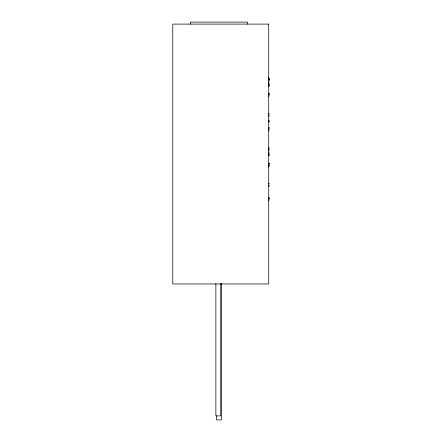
<?xml version="1.0" encoding="UTF-8"?>
<svg xmlns="http://www.w3.org/2000/svg" width="442" height="442" viewBox="0 0 442 442"><rect width="100%" height="100%" fill="white"/><g stroke="black" fill="none" stroke-linecap="round" stroke-linejoin="round"><path stroke-width="0.66" d="M268.725 130.965L269.228 127.622L268.725 127.622M268.725 200.895L269.228 197.557L268.725 197.557M268.725 96.533L269.228 93.549L268.725 93.549M268.824 165.872L269.228 163.485L268.725 163.485M268.725 167.104L269.228 165.717L268.725 165.717M268.725 122.213L269.228 121.257L268.725 121.174M268.725 94.218L269.228 93.676L268.725 93.676M268.725 164.153L269.228 163.612L268.725 163.612M268.725 199.121L269.228 198.58L268.725 198.58M268.725 86.361L269.228 85.925L268.725 85.726M268.725 121.147L269.228 121.064L268.725 120.114M268.725 80.212L269.228 80.195L268.725 77.195L269.228 80.212M268.725 84.665L269.228 84.665L268.725 81.963M268.725 85.455L269.228 85.455L268.725 84.908M268.725 113.931L269.228 113.931L268.725 113.544M268.725 116.108L269.228 116.108L268.725 115.29M268.725 150.131L269.228 150.131L268.725 147.131M268.725 154.601L269.228 154.601L268.725 151.899M268.725 155.391L269.228 155.391L268.725 154.838M268.725 183.866L269.228 183.866L268.725 183.48M268.725 186.043L269.228 186.043L268.725 185.226M247.459 24.1L247.459 22.1L190.436 22.1L190.436 24.1M221.453 283.416L221.453 419.9L216.586 419.9L216.586 415.762M220.74 283.421L220.74 415.9L215.873 415.9L215.873 283.421M268.725 24.1L172.772 24.1L172.772 283.968L268.725 283.968L268.725 24.1"/></g></svg>
